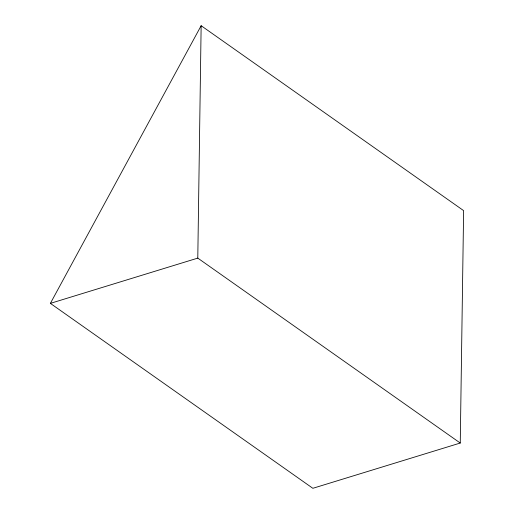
<?xml version="1.0" encoding="UTF-8"?>
<svg xmlns="http://www.w3.org/2000/svg" width="514" height="514" viewBox="0 0 514 514"><rect width="100%" height="100%" fill="white"/><g stroke="black" fill="none" stroke-linecap="round" stroke-linejoin="round"><path stroke-width="0.77" d="M460.255 443.036L197.787 258.112L201.147 25.7L463.622 210.624L460.255 443.036L312.853 488.3L50.378 303.376L201.147 25.7M50.378 303.376L197.787 258.112"/></g></svg>
